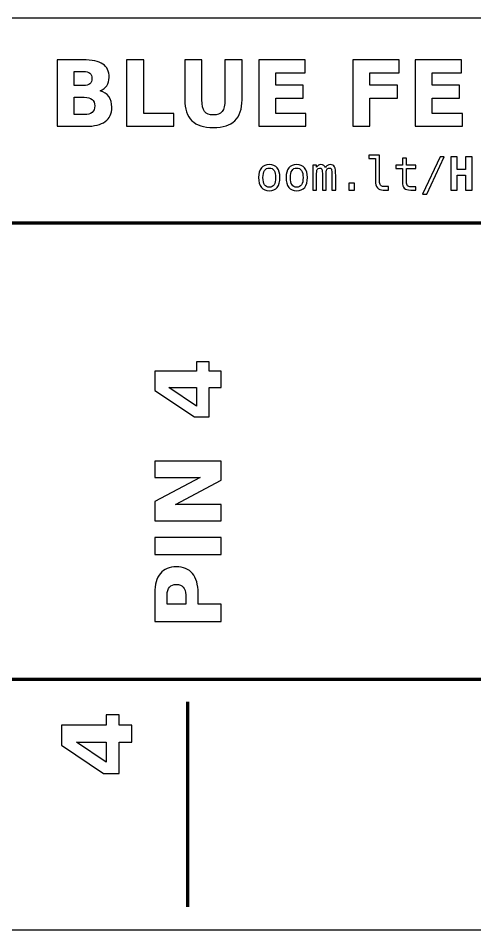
# Model space of a CAD drawing. Header units: centimetres. Extents: x -11 to -3, y -15.85 to -13.85.
# Drawn here: x -7.872 to -6.871, y -15.85 to -13.85 of the extents above; entities that cross this region are included whole.
import ezdxf

# ---------------------------------------------------------------- set-up
doc = ezdxf.new("R2010")
doc.units = ezdxf.units.CM
doc.header["$MEASUREMENT"] = 0
doc.layers.add('Layer 1', color=7, linetype='Continuous')

msp = doc.modelspace()

# ---------------------------------------------------------------- linework, layer by layer
at = {"layer": 'Layer 1', "color": 7}
msp.add_open_spline([(-11, -13.85), (-11, -13.85), (-3, -13.85), (-3, -13.85), (-3, -13.85), (-3, -13.85), (-3, -15.85), (-3, -15.85), (-3, -15.85), (-3, -15.85), (-11, -15.85), (-11, -15.85), (-11, -15.85), (-11, -15.85), (-11, -13.85), (-11, -13.85)], degree=3, knots=[0, 0, 0, 0, 0.25, 0.25, 0.25, 0.25, 0.5, 0.5, 0.5, 0.5, 0.75, 0.75, 0.75, 0.75, 1, 1, 1, 1], dxfattribs=at)
at = {"layer": 'Layer 1', "color": 250}
for points, knots in [([(-7.69244, -14.00908), (-7.68437, -14.01141), (-7.67811, -14.01574), (-7.67367, -14.02208), (-7.67367, -14.02208), (-7.66924, -14.02838), (-7.66704, -14.03614), (-7.66704, -14.04531), (-7.66704, -14.04531), (-7.66704, -14.05938), (-7.67181, -14.06984), (-7.68131, -14.07674), (-7.68131, -14.07674), (-7.69081, -14.08364), (-7.70527, -14.08711), (-7.72467, -14.08711), (-7.72467, -14.08711), (-7.72467, -14.08711), (-7.78707, -14.08711), (-7.78707, -14.08711), (-7.78707, -14.08711), (-7.78707, -14.08711), (-7.78707, -13.94131), (-7.78707, -13.94131), (-7.78707, -13.94131), (-7.78707, -13.94131), (-7.73064, -13.94131), (-7.73064, -13.94131), (-7.73064, -13.94131), (-7.71037, -13.94131), (-7.69571, -13.94438), (-7.68664, -13.95048), (-7.68664, -13.95048), (-7.67754, -13.95661), (-7.67301, -13.96641), (-7.67301, -13.97988), (-7.67301, -13.97988), (-7.67301, -13.98698), (-7.67467, -13.99301), (-7.67797, -13.99801), (-7.67797, -13.99801), (-7.68131, -14.00298), (-7.68611, -14.00668), (-7.69244, -14.00908)], [0, 0, 0, 0, 0.0909091, 0.0909091, 0.0909091, 0.0909091, 0.1818182, 0.1818182, 0.1818182, 0.1818182, 0.2727273, 0.2727273, 0.2727273, 0.2727273, 0.3636364, 0.3636364, 0.3636364, 0.3636364, 0.4545455, 0.4545455, 0.4545455, 0.4545455, 0.5454545, 0.5454545, 0.5454545, 0.5454545, 0.6363636, 0.6363636, 0.6363636, 0.6363636, 0.7272727, 0.7272727, 0.7272727, 0.7272727, 0.8181818, 0.8181818, 0.8181818, 0.8181818, 0.9090909, 0.9090909, 0.9090909, 0.9090909, 1, 1, 1, 1]), ([(-7.63464, -13.94131), (-7.63464, -13.94131), (-7.59704, -13.94131), (-7.59704, -13.94131), (-7.59704, -13.94131), (-7.59704, -13.94131), (-7.59704, -14.05868), (-7.59704, -14.05868), (-7.59704, -14.05868), (-7.59704, -14.05868), (-7.53104, -14.05868), (-7.53104, -14.05868), (-7.53104, -14.05868), (-7.53104, -14.05868), (-7.53104, -14.08711), (-7.53104, -14.08711), (-7.53104, -14.08711), (-7.53104, -14.08711), (-7.63464, -14.08711), (-7.63464, -14.08711), (-7.63464, -14.08711), (-7.63464, -14.08711), (-7.63464, -13.94131), (-7.63464, -13.94131)], [0, 0, 0, 0, 0.1666667, 0.1666667, 0.1666667, 0.1666667, 0.3333333, 0.3333333, 0.3333333, 0.3333333, 0.5, 0.5, 0.5, 0.5, 0.6666667, 0.6666667, 0.6666667, 0.6666667, 0.8333333, 0.8333333, 0.8333333, 0.8333333, 1, 1, 1, 1]), ([(-7.50721, -13.94131), (-7.50721, -13.94131), (-7.46961, -13.94131), (-7.46961, -13.94131), (-7.46961, -13.94131), (-7.46961, -13.94131), (-7.46961, -14.02871), (-7.46961, -14.02871), (-7.46961, -14.02871), (-7.46961, -14.04074), (-7.46765, -14.04938), (-7.46371, -14.05454), (-7.46371, -14.05454), (-7.45978, -14.05971), (-7.45335, -14.06231), (-7.44441, -14.06231), (-7.44441, -14.06231), (-7.43541, -14.06231), (-7.42895, -14.05971), (-7.42501, -14.05454), (-7.42501, -14.05454), (-7.42108, -14.04938), (-7.41911, -14.04074), (-7.41911, -14.02871), (-7.41911, -14.02871), (-7.41911, -14.02871), (-7.41911, -13.94131), (-7.41911, -13.94131), (-7.41911, -13.94131), (-7.41911, -13.94131), (-7.38151, -13.94131), (-7.38151, -13.94131), (-7.38151, -13.94131), (-7.38151, -13.94131), (-7.38151, -14.02871), (-7.38151, -14.02871), (-7.38151, -14.02871), (-7.38151, -14.04934), (-7.38668, -14.06471), (-7.39705, -14.07481), (-7.39705, -14.07481), (-7.40738, -14.08491), (-7.42318, -14.08994), (-7.44441, -14.08994), (-7.44441, -14.08994), (-7.46558, -14.08994), (-7.48135, -14.08491), (-7.49168, -14.07481), (-7.49168, -14.07481), (-7.50205, -14.06471), (-7.50721, -14.04934), (-7.50721, -14.02871), (-7.50721, -14.02871), (-7.50721, -14.02871), (-7.50721, -13.94131), (-7.50721, -13.94131)], [0, 0, 0, 0, 0.0714286, 0.0714286, 0.0714286, 0.0714286, 0.1428571, 0.1428571, 0.1428571, 0.1428571, 0.2142857, 0.2142857, 0.2142857, 0.2142857, 0.2857143, 0.2857143, 0.2857143, 0.2857143, 0.3571429, 0.3571429, 0.3571429, 0.3571429, 0.4285714, 0.4285714, 0.4285714, 0.4285714, 0.5, 0.5, 0.5, 0.5, 0.5714286, 0.5714286, 0.5714286, 0.5714286, 0.6428571, 0.6428571, 0.6428571, 0.6428571, 0.7142857, 0.7142857, 0.7142857, 0.7142857, 0.7857143, 0.7857143, 0.7857143, 0.7857143, 0.8571429, 0.8571429, 0.8571429, 0.8571429, 0.9285714, 0.9285714, 0.9285714, 0.9285714, 1, 1, 1, 1]), ([(-7.34481, -13.94131), (-7.34481, -13.94131), (-7.24335, -13.94131), (-7.24335, -13.94131), (-7.24335, -13.94131), (-7.24335, -13.94131), (-7.24335, -13.96974), (-7.24335, -13.96974), (-7.24335, -13.96974), (-7.24335, -13.96974), (-7.30721, -13.96974), (-7.30721, -13.96974), (-7.30721, -13.96974), (-7.30721, -13.96974), (-7.30721, -13.99688), (-7.30721, -13.99688), (-7.30721, -13.99688), (-7.30721, -13.99688), (-7.24718, -13.99688), (-7.24718, -13.99688), (-7.24718, -13.99688), (-7.24718, -13.99688), (-7.24718, -14.02531), (-7.24718, -14.02531), (-7.24718, -14.02531), (-7.24718, -14.02531), (-7.30721, -14.02531), (-7.30721, -14.02531), (-7.30721, -14.02531), (-7.30721, -14.02531), (-7.30721, -14.05868), (-7.30721, -14.05868), (-7.30721, -14.05868), (-7.30721, -14.05868), (-7.24121, -14.05868), (-7.24121, -14.05868), (-7.24121, -14.05868), (-7.24121, -14.05868), (-7.24121, -14.08711), (-7.24121, -14.08711), (-7.24121, -14.08711), (-7.24121, -14.08711), (-7.34481, -14.08711), (-7.34481, -14.08711), (-7.34481, -14.08711), (-7.34481, -14.08711), (-7.34481, -13.94131), (-7.34481, -13.94131)], [0, 0, 0, 0, 0.0833333, 0.0833333, 0.0833333, 0.0833333, 0.1666667, 0.1666667, 0.1666667, 0.1666667, 0.25, 0.25, 0.25, 0.25, 0.3333333, 0.3333333, 0.3333333, 0.3333333, 0.4166667, 0.4166667, 0.4166667, 0.4166667, 0.5, 0.5, 0.5, 0.5, 0.5833333, 0.5833333, 0.5833333, 0.5833333, 0.6666667, 0.6666667, 0.6666667, 0.6666667, 0.75, 0.75, 0.75, 0.75, 0.8333333, 0.8333333, 0.8333333, 0.8333333, 0.9166667, 0.9166667, 0.9166667, 0.9166667, 1, 1, 1, 1]), ([(-7.13855, -13.94131), (-7.13855, -13.94131), (-7.03709, -13.94131), (-7.03709, -13.94131), (-7.03709, -13.94131), (-7.03709, -13.94131), (-7.03709, -13.96974), (-7.03709, -13.96974), (-7.03709, -13.96974), (-7.03709, -13.96974), (-7.10095, -13.96974), (-7.10095, -13.96974), (-7.10095, -13.96974), (-7.10095, -13.96974), (-7.10095, -13.99688), (-7.10095, -13.99688), (-7.10095, -13.99688), (-7.10095, -13.99688), (-7.04089, -13.99688), (-7.04089, -13.99688), (-7.04089, -13.99688), (-7.04089, -13.99688), (-7.04089, -14.02531), (-7.04089, -14.02531), (-7.04089, -14.02531), (-7.04089, -14.02531), (-7.10095, -14.02531), (-7.10095, -14.02531), (-7.10095, -14.02531), (-7.10095, -14.02531), (-7.10095, -14.08711), (-7.10095, -14.08711), (-7.10095, -14.08711), (-7.10095, -14.08711), (-7.13855, -14.08711), (-7.13855, -14.08711), (-7.13855, -14.08711), (-7.13855, -14.08711), (-7.13855, -13.94131), (-7.13855, -13.94131)], [0, 0, 0, 0, 0.1, 0.1, 0.1, 0.1, 0.2, 0.2, 0.2, 0.2, 0.3, 0.3, 0.3, 0.3, 0.4, 0.4, 0.4, 0.4, 0.5, 0.5, 0.5, 0.5, 0.6, 0.6, 0.6, 0.6, 0.7, 0.7, 0.7, 0.7, 0.8, 0.8, 0.8, 0.8, 0.9, 0.9, 0.9, 0.9, 1, 1, 1, 1]), ([(-7.00192, -13.94131), (-7.00192, -13.94131), (-6.90046, -13.94131), (-6.90046, -13.94131), (-6.90046, -13.94131), (-6.90046, -13.94131), (-6.90046, -13.96974), (-6.90046, -13.96974), (-6.90046, -13.96974), (-6.90046, -13.96974), (-6.96432, -13.96974), (-6.96432, -13.96974), (-6.96432, -13.96974), (-6.96432, -13.96974), (-6.96432, -13.99688), (-6.96432, -13.99688), (-6.96432, -13.99688), (-6.96432, -13.99688), (-6.90429, -13.99688), (-6.90429, -13.99688), (-6.90429, -13.99688), (-6.90429, -13.99688), (-6.90429, -14.02531), (-6.90429, -14.02531), (-6.90429, -14.02531), (-6.90429, -14.02531), (-6.96432, -14.02531), (-6.96432, -14.02531), (-6.96432, -14.02531), (-6.96432, -14.02531), (-6.96432, -14.05868), (-6.96432, -14.05868), (-6.96432, -14.05868), (-6.96432, -14.05868), (-6.89832, -14.05868), (-6.89832, -14.05868), (-6.89832, -14.05868), (-6.89832, -14.05868), (-6.89832, -14.08711), (-6.89832, -14.08711), (-6.89832, -14.08711), (-6.89832, -14.08711), (-7.00192, -14.08711), (-7.00192, -14.08711), (-7.00192, -14.08711), (-7.00192, -14.08711), (-7.00192, -13.94131), (-7.00192, -13.94131)], [0, 0, 0, 0, 0.0833333, 0.0833333, 0.0833333, 0.0833333, 0.1666667, 0.1666667, 0.1666667, 0.1666667, 0.25, 0.25, 0.25, 0.25, 0.3333333, 0.3333333, 0.3333333, 0.3333333, 0.4166667, 0.4166667, 0.4166667, 0.4166667, 0.5, 0.5, 0.5, 0.5, 0.5833333, 0.5833333, 0.5833333, 0.5833333, 0.6666667, 0.6666667, 0.6666667, 0.6666667, 0.75, 0.75, 0.75, 0.75, 0.8333333, 0.8333333, 0.8333333, 0.8333333, 0.9166667, 0.9166667, 0.9166667, 0.9166667, 1, 1, 1, 1]), ([(-7.72867, -13.99774), (-7.72274, -13.99774), (-7.71824, -13.99644), (-7.71521, -13.99384), (-7.71521, -13.99384), (-7.71214, -13.99124), (-7.71061, -13.98741), (-7.71061, -13.98231), (-7.71061, -13.98231), (-7.71061, -13.97731), (-7.71214, -13.97351), (-7.71521, -13.97088), (-7.71521, -13.97088), (-7.71824, -13.96824), (-7.72274, -13.96691), (-7.72867, -13.96691), (-7.72867, -13.96691), (-7.72867, -13.96691), (-7.74947, -13.96691), (-7.74947, -13.96691), (-7.74947, -13.96691), (-7.74947, -13.96691), (-7.74947, -13.99774), (-7.74947, -13.99774), (-7.74947, -13.99774), (-7.74947, -13.99774), (-7.72867, -13.99774), (-7.72867, -13.99774)], [0, 0, 0, 0, 0.1428571, 0.1428571, 0.1428571, 0.1428571, 0.2857143, 0.2857143, 0.2857143, 0.2857143, 0.4285714, 0.4285714, 0.4285714, 0.4285714, 0.5714286, 0.5714286, 0.5714286, 0.5714286, 0.7142857, 0.7142857, 0.7142857, 0.7142857, 0.8571429, 0.8571429, 0.8571429, 0.8571429, 1, 1, 1, 1]), ([(-7.72741, -14.06151), (-7.71984, -14.06151), (-7.71417, -14.05991), (-7.71034, -14.05674), (-7.71034, -14.05674), (-7.70654, -14.05354), (-7.70464, -14.04871), (-7.70464, -14.04228), (-7.70464, -14.04228), (-7.70464, -14.03598), (-7.70654, -14.03124), (-7.71031, -14.02808), (-7.71031, -14.02808), (-7.71407, -14.02491), (-7.71977, -14.02334), (-7.72741, -14.02334), (-7.72741, -14.02334), (-7.72741, -14.02334), (-7.74947, -14.02334), (-7.74947, -14.02334), (-7.74947, -14.02334), (-7.74947, -14.02334), (-7.74947, -14.06151), (-7.74947, -14.06151), (-7.74947, -14.06151), (-7.74947, -14.06151), (-7.72741, -14.06151), (-7.72741, -14.06151)], [0, 0, 0, 0, 0.1428571, 0.1428571, 0.1428571, 0.1428571, 0.2857143, 0.2857143, 0.2857143, 0.2857143, 0.4285714, 0.4285714, 0.4285714, 0.4285714, 0.5714286, 0.5714286, 0.5714286, 0.5714286, 0.7142857, 0.7142857, 0.7142857, 0.7142857, 0.8571429, 0.8571429, 0.8571429, 0.8571429, 1, 1, 1, 1]), ([(-7.07981, -14.20728), (-7.07981, -14.21132), (-7.07908, -14.21435), (-7.07759, -14.2164), (-7.07759, -14.2164), (-7.07611, -14.21845), (-7.07393, -14.21948), (-7.07103, -14.21948), (-7.07103, -14.21948), (-7.07103, -14.21948), (-7.06053, -14.21948), (-7.06053, -14.21948), (-7.06053, -14.21948), (-7.06053, -14.21948), (-7.06053, -14.2271), (-7.06053, -14.2271), (-7.06053, -14.2271), (-7.06053, -14.2271), (-7.07189, -14.2271), (-7.07189, -14.2271), (-7.07189, -14.2271), (-7.07728, -14.2271), (-7.08143, -14.22537), (-7.08438, -14.22192), (-7.08438, -14.22192), (-7.08733, -14.21847), (-7.08879, -14.21358), (-7.08879, -14.20728), (-7.08879, -14.20728), (-7.08879, -14.20728), (-7.08879, -14.15762), (-7.08879, -14.15762), (-7.08879, -14.15762), (-7.08879, -14.15762), (-7.10319, -14.15762), (-7.10319, -14.15762), (-7.10319, -14.15762), (-7.10319, -14.15762), (-7.10319, -14.15058), (-7.10319, -14.15058), (-7.10319, -14.15058), (-7.10319, -14.15058), (-7.07981, -14.15058), (-7.07981, -14.15058), (-7.07981, -14.15058), (-7.07981, -14.15058), (-7.07981, -14.20728), (-7.07981, -14.20728)], [0, 0, 0, 0, 0.0833333, 0.0833333, 0.0833333, 0.0833333, 0.1666667, 0.1666667, 0.1666667, 0.1666667, 0.25, 0.25, 0.25, 0.25, 0.3333333, 0.3333333, 0.3333333, 0.3333333, 0.4166667, 0.4166667, 0.4166667, 0.4166667, 0.5, 0.5, 0.5, 0.5, 0.5833333, 0.5833333, 0.5833333, 0.5833333, 0.6666667, 0.6666667, 0.6666667, 0.6666667, 0.75, 0.75, 0.75, 0.75, 0.8333333, 0.8333333, 0.8333333, 0.8333333, 0.9166667, 0.9166667, 0.9166667, 0.9166667, 1, 1, 1, 1]), ([(-7.02083, -14.15688), (-7.02083, -14.15688), (-7.02083, -14.17242), (-7.02083, -14.17242), (-7.02083, -14.17242), (-7.02083, -14.17242), (-7.00041, -14.17242), (-7.00041, -14.17242), (-7.00041, -14.17242), (-7.00041, -14.17242), (-7.00041, -14.1794), (-7.00041, -14.1794), (-7.00041, -14.1794), (-7.00041, -14.1794), (-7.02083, -14.1794), (-7.02083, -14.1794), (-7.02083, -14.1794), (-7.02083, -14.1794), (-7.02083, -14.20908), (-7.02083, -14.20908), (-7.02083, -14.20908), (-7.02083, -14.21312), (-7.02006, -14.21593), (-7.01853, -14.21752), (-7.01853, -14.21752), (-7.01699, -14.21912), (-7.01433, -14.21992), (-7.01053, -14.21992), (-7.01053, -14.21992), (-7.01053, -14.21992), (-7.00041, -14.21992), (-7.00041, -14.21992), (-7.00041, -14.21992), (-7.00041, -14.21992), (-7.00041, -14.2271), (-7.00041, -14.2271), (-7.00041, -14.2271), (-7.00041, -14.2271), (-7.01139, -14.2271), (-7.01139, -14.2271), (-7.01139, -14.2271), (-7.01814, -14.2271), (-7.02289, -14.22575), (-7.02566, -14.22305), (-7.02566, -14.22305), (-7.02843, -14.22035), (-7.02981, -14.21568), (-7.02981, -14.20908), (-7.02981, -14.20908), (-7.02981, -14.20908), (-7.02981, -14.1794), (-7.02981, -14.1794), (-7.02981, -14.1794), (-7.02981, -14.1794), (-7.04441, -14.1794), (-7.04441, -14.1794), (-7.04441, -14.1794), (-7.04441, -14.1794), (-7.04441, -14.17242), (-7.04441, -14.17242), (-7.04441, -14.17242), (-7.04441, -14.17242), (-7.02981, -14.17242), (-7.02981, -14.17242), (-7.02981, -14.17242), (-7.02981, -14.17242), (-7.02981, -14.15688), (-7.02981, -14.15688), (-7.02981, -14.15688), (-7.02981, -14.15688), (-7.02083, -14.15688), (-7.02083, -14.15688)], [0, 0, 0, 0, 0.0555556, 0.0555556, 0.0555556, 0.0555556, 0.1111111, 0.1111111, 0.1111111, 0.1111111, 0.1666667, 0.1666667, 0.1666667, 0.1666667, 0.2222222, 0.2222222, 0.2222222, 0.2222222, 0.2777778, 0.2777778, 0.2777778, 0.2777778, 0.3333333, 0.3333333, 0.3333333, 0.3333333, 0.3888889, 0.3888889, 0.3888889, 0.3888889, 0.4444444, 0.4444444, 0.4444444, 0.4444444, 0.5, 0.5, 0.5, 0.5, 0.5555556, 0.5555556, 0.5555556, 0.5555556, 0.6111111, 0.6111111, 0.6111111, 0.6111111, 0.6666667, 0.6666667, 0.6666667, 0.6666667, 0.7222222, 0.7222222, 0.7222222, 0.7222222, 0.7777778, 0.7777778, 0.7777778, 0.7777778, 0.8333333, 0.8333333, 0.8333333, 0.8333333, 0.8888889, 0.8888889, 0.8888889, 0.8888889, 0.9444444, 0.9444444, 0.9444444, 0.9444444, 1, 1, 1, 1]), ([(-6.94719, -14.1542), (-6.94719, -14.1542), (-6.93791, -14.1542), (-6.93791, -14.1542), (-6.93791, -14.1542), (-6.93791, -14.1542), (-6.97629, -14.23638), (-6.97629, -14.23638), (-6.97629, -14.23638), (-6.97629, -14.23638), (-6.98563, -14.23638), (-6.98563, -14.23638), (-6.98563, -14.23638), (-6.98563, -14.23638), (-6.94719, -14.1542), (-6.94719, -14.1542)], [0, 0, 0, 0, 0.25, 0.25, 0.25, 0.25, 0.5, 0.5, 0.5, 0.5, 0.75, 0.75, 0.75, 0.75, 1, 1, 1, 1]), ([(-6.92373, -14.1542), (-6.92373, -14.1542), (-6.90933, -14.1542), (-6.90933, -14.1542), (-6.90933, -14.1542), (-6.90933, -14.1542), (-6.90933, -14.18198), (-6.90933, -14.18198), (-6.90933, -14.18198), (-6.90933, -14.18198), (-6.89129, -14.18198), (-6.89129, -14.18198), (-6.89129, -14.18198), (-6.89129, -14.18198), (-6.89129, -14.1542), (-6.89129, -14.1542), (-6.89129, -14.1542), (-6.89129, -14.1542), (-6.87689, -14.1542), (-6.87689, -14.1542), (-6.87689, -14.1542), (-6.87689, -14.1542), (-6.87689, -14.2271), (-6.87689, -14.2271), (-6.87689, -14.2271), (-6.87689, -14.2271), (-6.89129, -14.2271), (-6.89129, -14.2271), (-6.89129, -14.2271), (-6.89129, -14.2271), (-6.89129, -14.19468), (-6.89129, -14.19468), (-6.89129, -14.19468), (-6.89129, -14.19468), (-6.90933, -14.19468), (-6.90933, -14.19468), (-6.90933, -14.19468), (-6.90933, -14.19468), (-6.90933, -14.2271), (-6.90933, -14.2271), (-6.90933, -14.2271), (-6.90933, -14.2271), (-6.92373, -14.2271), (-6.92373, -14.2271), (-6.92373, -14.2271), (-6.92373, -14.2271), (-6.92373, -14.1542), (-6.92373, -14.1542)], [0, 0, 0, 0, 0.0833333, 0.0833333, 0.0833333, 0.0833333, 0.1666667, 0.1666667, 0.1666667, 0.1666667, 0.25, 0.25, 0.25, 0.25, 0.3333333, 0.3333333, 0.3333333, 0.3333333, 0.4166667, 0.4166667, 0.4166667, 0.4166667, 0.5, 0.5, 0.5, 0.5, 0.5833333, 0.5833333, 0.5833333, 0.5833333, 0.6666667, 0.6666667, 0.6666667, 0.6666667, 0.75, 0.75, 0.75, 0.75, 0.8333333, 0.8333333, 0.8333333, 0.8333333, 0.9166667, 0.9166667, 0.9166667, 0.9166667, 1, 1, 1, 1]), ([(-7.32173, -14.1711), (-7.31414, -14.1711), (-7.30834, -14.17355), (-7.30433, -14.17847), (-7.30433, -14.17847), (-7.30031, -14.18338), (-7.29829, -14.1905), (-7.29829, -14.1998), (-7.29829, -14.1998), (-7.29829, -14.20915), (-7.30029, -14.21627), (-7.30429, -14.22117), (-7.30429, -14.22117), (-7.30831, -14.22607), (-7.31411, -14.22852), (-7.32173, -14.22852), (-7.32173, -14.22852), (-7.32933, -14.22852), (-7.33511, -14.22607), (-7.33913, -14.22117), (-7.33913, -14.22117), (-7.34313, -14.21627), (-7.34513, -14.20915), (-7.34513, -14.1998), (-7.34513, -14.1998), (-7.34513, -14.1905), (-7.34313, -14.18338), (-7.33913, -14.17847), (-7.33913, -14.17847), (-7.33511, -14.17355), (-7.32933, -14.1711), (-7.32173, -14.1711)], [0, 0, 0, 0, 0.125, 0.125, 0.125, 0.125, 0.25, 0.25, 0.25, 0.25, 0.375, 0.375, 0.375, 0.375, 0.5, 0.5, 0.5, 0.5, 0.625, 0.625, 0.625, 0.625, 0.75, 0.75, 0.75, 0.75, 0.875, 0.875, 0.875, 0.875, 1, 1, 1, 1]), ([(-7.32173, -14.17872), (-7.32629, -14.17872), (-7.32974, -14.18048), (-7.33209, -14.18403), (-7.33209, -14.18403), (-7.33444, -14.18758), (-7.33561, -14.19285), (-7.33561, -14.1998), (-7.33561, -14.1998), (-7.33561, -14.20673), (-7.33444, -14.21198), (-7.33209, -14.21555), (-7.33209, -14.21555), (-7.32974, -14.21912), (-7.32629, -14.2209), (-7.32173, -14.2209), (-7.32173, -14.2209), (-7.31714, -14.2209), (-7.31368, -14.21912), (-7.31133, -14.21555), (-7.31133, -14.21555), (-7.30898, -14.21198), (-7.30781, -14.20673), (-7.30781, -14.1998), (-7.30781, -14.1998), (-7.30781, -14.19285), (-7.30898, -14.18758), (-7.31133, -14.18403), (-7.31133, -14.18403), (-7.31368, -14.18048), (-7.31714, -14.17872), (-7.32173, -14.17872)], [0, 0, 0, 0, 0.125, 0.125, 0.125, 0.125, 0.25, 0.25, 0.25, 0.25, 0.375, 0.375, 0.375, 0.375, 0.5, 0.5, 0.5, 0.5, 0.625, 0.625, 0.625, 0.625, 0.75, 0.75, 0.75, 0.75, 0.875, 0.875, 0.875, 0.875, 1, 1, 1, 1]), ([(-7.26153, -14.1711), (-7.25394, -14.1711), (-7.24814, -14.17355), (-7.24413, -14.17847), (-7.24413, -14.17847), (-7.24011, -14.18338), (-7.23809, -14.1905), (-7.23809, -14.1998), (-7.23809, -14.1998), (-7.23809, -14.20915), (-7.24009, -14.21627), (-7.24409, -14.22117), (-7.24409, -14.22117), (-7.24811, -14.22607), (-7.25391, -14.22852), (-7.26153, -14.22852), (-7.26153, -14.22852), (-7.26913, -14.22852), (-7.27491, -14.22607), (-7.27893, -14.22117), (-7.27893, -14.22117), (-7.28293, -14.21627), (-7.28493, -14.20915), (-7.28493, -14.1998), (-7.28493, -14.1998), (-7.28493, -14.1905), (-7.28293, -14.18338), (-7.27893, -14.17847), (-7.27893, -14.17847), (-7.27491, -14.17355), (-7.26913, -14.1711), (-7.26153, -14.1711)], [0, 0, 0, 0, 0.125, 0.125, 0.125, 0.125, 0.25, 0.25, 0.25, 0.25, 0.375, 0.375, 0.375, 0.375, 0.5, 0.5, 0.5, 0.5, 0.625, 0.625, 0.625, 0.625, 0.75, 0.75, 0.75, 0.75, 0.875, 0.875, 0.875, 0.875, 1, 1, 1, 1]), ([(-7.26153, -14.17872), (-7.26609, -14.17872), (-7.26954, -14.18048), (-7.27189, -14.18403), (-7.27189, -14.18403), (-7.27424, -14.18758), (-7.27541, -14.19285), (-7.27541, -14.1998), (-7.27541, -14.1998), (-7.27541, -14.20673), (-7.27424, -14.21198), (-7.27189, -14.21555), (-7.27189, -14.21555), (-7.26954, -14.21912), (-7.26609, -14.2209), (-7.26153, -14.2209), (-7.26153, -14.2209), (-7.25694, -14.2209), (-7.25348, -14.21912), (-7.25113, -14.21555), (-7.25113, -14.21555), (-7.24878, -14.21198), (-7.24761, -14.20673), (-7.24761, -14.1998), (-7.24761, -14.1998), (-7.24761, -14.19285), (-7.24878, -14.18758), (-7.25113, -14.18403), (-7.25113, -14.18403), (-7.25348, -14.18048), (-7.25694, -14.17872), (-7.26153, -14.17872)], [0, 0, 0, 0, 0.125, 0.125, 0.125, 0.125, 0.25, 0.25, 0.25, 0.25, 0.375, 0.375, 0.375, 0.375, 0.5, 0.5, 0.5, 0.5, 0.625, 0.625, 0.625, 0.625, 0.75, 0.75, 0.75, 0.75, 0.875, 0.875, 0.875, 0.875, 1, 1, 1, 1]), ([(-7.19841, -14.17798), (-7.19731, -14.17563), (-7.19589, -14.1739), (-7.19418, -14.17278), (-7.19418, -14.17278), (-7.19248, -14.17167), (-7.19041, -14.1711), (-7.18801, -14.1711), (-7.18801, -14.1711), (-7.18361, -14.1711), (-7.18051, -14.1728), (-7.17871, -14.1762), (-7.17871, -14.1762), (-7.17689, -14.1796), (-7.17599, -14.186), (-7.17599, -14.19542), (-7.17599, -14.19542), (-7.17599, -14.19542), (-7.17599, -14.2271), (-7.17599, -14.2271), (-7.17599, -14.2271), (-7.17599, -14.2271), (-7.18419, -14.2271), (-7.18419, -14.2271), (-7.18419, -14.2271), (-7.18419, -14.2271), (-7.18419, -14.1958), (-7.18419, -14.1958), (-7.18419, -14.1958), (-7.18419, -14.18808), (-7.18463, -14.1833), (-7.18549, -14.18142), (-7.18549, -14.18142), (-7.18634, -14.17955), (-7.18793, -14.17862), (-7.19021, -14.17862), (-7.19021, -14.17862), (-7.19281, -14.17862), (-7.19459, -14.17962), (-7.19556, -14.18162), (-7.19556, -14.18162), (-7.19651, -14.18362), (-7.19699, -14.18835), (-7.19699, -14.1958), (-7.19699, -14.1958), (-7.19699, -14.1958), (-7.19699, -14.2271), (-7.19699, -14.2271), (-7.19699, -14.2271), (-7.19699, -14.2271), (-7.20519, -14.2271), (-7.20519, -14.2271), (-7.20519, -14.2271), (-7.20519, -14.2271), (-7.20519, -14.1958), (-7.20519, -14.1958), (-7.20519, -14.1958), (-7.20519, -14.18798), (-7.20566, -14.18317), (-7.20659, -14.18135), (-7.20659, -14.18135), (-7.20751, -14.17953), (-7.20918, -14.17862), (-7.21159, -14.17862), (-7.21159, -14.17862), (-7.21398, -14.17862), (-7.21563, -14.17962), (-7.21654, -14.18162), (-7.21654, -14.18162), (-7.21748, -14.18362), (-7.21794, -14.18835), (-7.21794, -14.1958), (-7.21794, -14.1958), (-7.21794, -14.1958), (-7.21794, -14.2271), (-7.21794, -14.2271), (-7.21794, -14.2271), (-7.21794, -14.2271), (-7.22609, -14.2271), (-7.22609, -14.2271), (-7.22609, -14.2271), (-7.22609, -14.2271), (-7.22609, -14.17242), (-7.22609, -14.17242), (-7.22609, -14.17242), (-7.22609, -14.17242), (-7.21794, -14.17242), (-7.21794, -14.17242), (-7.21794, -14.17242), (-7.21794, -14.17242), (-7.21794, -14.1771), (-7.21794, -14.1771), (-7.21794, -14.1771), (-7.21688, -14.17515), (-7.21553, -14.17367), (-7.21391, -14.17263), (-7.21391, -14.17263), (-7.21231, -14.17162), (-7.21048, -14.1711), (-7.20843, -14.1711), (-7.20843, -14.1711), (-7.20594, -14.1711), (-7.20389, -14.17167), (-7.20224, -14.1728), (-7.20224, -14.1728), (-7.20059, -14.17395), (-7.19933, -14.17567), (-7.19841, -14.17798)], [0, 0, 0, 0, 0.037037, 0.037037, 0.037037, 0.037037, 0.0740741, 0.0740741, 0.0740741, 0.0740741, 0.1111111, 0.1111111, 0.1111111, 0.1111111, 0.1481481, 0.1481481, 0.1481481, 0.1481481, 0.1851852, 0.1851852, 0.1851852, 0.1851852, 0.2222222, 0.2222222, 0.2222222, 0.2222222, 0.2592593, 0.2592593, 0.2592593, 0.2592593, 0.2962963, 0.2962963, 0.2962963, 0.2962963, 0.3333333, 0.3333333, 0.3333333, 0.3333333, 0.3703704, 0.3703704, 0.3703704, 0.3703704, 0.4074074, 0.4074074, 0.4074074, 0.4074074, 0.4444444, 0.4444444, 0.4444444, 0.4444444, 0.4814815, 0.4814815, 0.4814815, 0.4814815, 0.5185185, 0.5185185, 0.5185185, 0.5185185, 0.5555556, 0.5555556, 0.5555556, 0.5555556, 0.5925926, 0.5925926, 0.5925926, 0.5925926, 0.6296296, 0.6296296, 0.6296296, 0.6296296, 0.6666667, 0.6666667, 0.6666667, 0.6666667, 0.7037037, 0.7037037, 0.7037037, 0.7037037, 0.7407407, 0.7407407, 0.7407407, 0.7407407, 0.7777778, 0.7777778, 0.7777778, 0.7777778, 0.8148148, 0.8148148, 0.8148148, 0.8148148, 0.8518519, 0.8518519, 0.8518519, 0.8518519, 0.8888889, 0.8888889, 0.8888889, 0.8888889, 0.9259259, 0.9259259, 0.9259259, 0.9259259, 0.962963, 0.962963, 0.962963, 0.962963, 1, 1, 1, 1]), ([(-7.14733, -14.2122), (-7.14733, -14.2122), (-7.13503, -14.2122), (-7.13503, -14.2122), (-7.13503, -14.2122), (-7.13503, -14.2122), (-7.13503, -14.2271), (-7.13503, -14.2271), (-7.13503, -14.2271), (-7.13503, -14.2271), (-7.14733, -14.2271), (-7.14733, -14.2271), (-7.14733, -14.2271), (-7.14733, -14.2271), (-7.14733, -14.2122), (-7.14733, -14.2122)], [0, 0, 0, 0, 0.25, 0.25, 0.25, 0.25, 0.5, 0.5, 0.5, 0.5, 0.75, 0.75, 0.75, 0.75, 1, 1, 1, 1]), ([(-7.573, -14.66648), (-7.573, -14.66648), (-7.573, -14.62468), (-7.573, -14.62468), (-7.573, -14.62468), (-7.573, -14.62468), (-7.481, -14.62468), (-7.481, -14.62468), (-7.481, -14.62468), (-7.481, -14.62468), (-7.481, -14.60388), (-7.481, -14.60388), (-7.481, -14.60388), (-7.481, -14.60388), (-7.45377, -14.60388), (-7.45377, -14.60388), (-7.45377, -14.60388), (-7.45377, -14.60388), (-7.45377, -14.62468), (-7.45377, -14.62468), (-7.45377, -14.62468), (-7.45377, -14.62468), (-7.4272, -14.62468), (-7.4272, -14.62468), (-7.4272, -14.62468), (-7.4272, -14.62468), (-7.4272, -14.66021), (-7.4272, -14.66021), (-7.4272, -14.66021), (-7.4272, -14.66021), (-7.45377, -14.66021), (-7.45377, -14.66021), (-7.45377, -14.66021), (-7.45377, -14.66021), (-7.45377, -14.72488), (-7.45377, -14.72488), (-7.45377, -14.72488), (-7.45377, -14.72488), (-7.486, -14.72488), (-7.486, -14.72488), (-7.486, -14.72488), (-7.486, -14.72488), (-7.573, -14.66648), (-7.573, -14.66648)], [0, 0, 0, 0, 0.0909091, 0.0909091, 0.0909091, 0.0909091, 0.1818182, 0.1818182, 0.1818182, 0.1818182, 0.2727273, 0.2727273, 0.2727273, 0.2727273, 0.3636364, 0.3636364, 0.3636364, 0.3636364, 0.4545455, 0.4545455, 0.4545455, 0.4545455, 0.5454545, 0.5454545, 0.5454545, 0.5454545, 0.6363636, 0.6363636, 0.6363636, 0.6363636, 0.7272727, 0.7272727, 0.7272727, 0.7272727, 0.8181818, 0.8181818, 0.8181818, 0.8181818, 0.9090909, 0.9090909, 0.9090909, 0.9090909, 1, 1, 1, 1]), ([(-7.54203, -14.66021), (-7.54203, -14.66021), (-7.481, -14.70145), (-7.481, -14.70145), (-7.481, -14.70145), (-7.481, -14.70145), (-7.481, -14.66021), (-7.481, -14.66021), (-7.481, -14.66021), (-7.481, -14.66021), (-7.54203, -14.66021), (-7.54203, -14.66021)], [0, 0, 0, 0, 0.3333333, 0.3333333, 0.3333333, 0.3333333, 0.6666667, 0.6666667, 0.6666667, 0.6666667, 1, 1, 1, 1]), ([(-7.573, -14.95251), (-7.573, -14.95251), (-7.573, -14.91051), (-7.573, -14.91051), (-7.573, -14.91051), (-7.573, -14.91051), (-7.473, -14.85748), (-7.473, -14.85748), (-7.473, -14.85748), (-7.473, -14.85748), (-7.573, -14.85748), (-7.573, -14.85748), (-7.573, -14.85748), (-7.573, -14.85748), (-7.573, -14.82185), (-7.573, -14.82185), (-7.573, -14.82185), (-7.573, -14.82185), (-7.4272, -14.82185), (-7.4272, -14.82185), (-7.4272, -14.82185), (-7.4272, -14.82185), (-7.4272, -14.86385), (-7.4272, -14.86385), (-7.4272, -14.86385), (-7.4272, -14.86385), (-7.5272, -14.91688), (-7.5272, -14.91688), (-7.5272, -14.91688), (-7.5272, -14.91688), (-7.4272, -14.91688), (-7.4272, -14.91688), (-7.4272, -14.91688), (-7.4272, -14.91688), (-7.4272, -14.95251), (-7.4272, -14.95251), (-7.4272, -14.95251), (-7.4272, -14.95251), (-7.573, -14.95251), (-7.573, -14.95251)], [0, 0, 0, 0, 0.1, 0.1, 0.1, 0.1, 0.2, 0.2, 0.2, 0.2, 0.3, 0.3, 0.3, 0.3, 0.4, 0.4, 0.4, 0.4, 0.5, 0.5, 0.5, 0.5, 0.6, 0.6, 0.6, 0.6, 0.7, 0.7, 0.7, 0.7, 0.8, 0.8, 0.8, 0.8, 0.9, 0.9, 0.9, 0.9, 1, 1, 1, 1]), ([(-7.573, -15.02691), (-7.573, -15.02691), (-7.573, -14.98931), (-7.573, -14.98931), (-7.573, -14.98931), (-7.573, -14.98931), (-7.4272, -14.98931), (-7.4272, -14.98931), (-7.4272, -14.98931), (-7.4272, -14.98931), (-7.4272, -15.02691), (-7.4272, -15.02691), (-7.4272, -15.02691), (-7.4272, -15.02691), (-7.573, -15.02691), (-7.573, -15.02691)], [0, 0, 0, 0, 0.25, 0.25, 0.25, 0.25, 0.5, 0.5, 0.5, 0.5, 0.75, 0.75, 0.75, 0.75, 1, 1, 1, 1]), ([(-7.573, -15.17348), (-7.573, -15.17348), (-7.573, -15.11108), (-7.573, -15.11108), (-7.573, -15.11108), (-7.573, -15.09252), (-7.56887, -15.07828), (-7.56063, -15.06835), (-7.56063, -15.06835), (-7.5524, -15.05842), (-7.54067, -15.05345), (-7.52543, -15.05345), (-7.52543, -15.05345), (-7.51017, -15.05345), (-7.4984, -15.05842), (-7.49017, -15.06835), (-7.49017, -15.06835), (-7.48193, -15.07828), (-7.4778, -15.09252), (-7.4778, -15.11108), (-7.4778, -15.11108), (-7.4778, -15.11108), (-7.4778, -15.13588), (-7.4778, -15.13588), (-7.4778, -15.13588), (-7.4778, -15.13588), (-7.4272, -15.13588), (-7.4272, -15.13588), (-7.4272, -15.13588), (-7.4272, -15.13588), (-7.4272, -15.17348), (-7.4272, -15.17348), (-7.4272, -15.17348), (-7.4272, -15.17348), (-7.573, -15.17348), (-7.573, -15.17348)], [0, 0, 0, 0, 0.1111111, 0.1111111, 0.1111111, 0.1111111, 0.2222222, 0.2222222, 0.2222222, 0.2222222, 0.3333333, 0.3333333, 0.3333333, 0.3333333, 0.4444444, 0.4444444, 0.4444444, 0.4444444, 0.5555556, 0.5555556, 0.5555556, 0.5555556, 0.6666667, 0.6666667, 0.6666667, 0.6666667, 0.7777778, 0.7777778, 0.7777778, 0.7777778, 0.8888889, 0.8888889, 0.8888889, 0.8888889, 1, 1, 1, 1]), ([(-7.54577, -15.13588), (-7.54577, -15.13588), (-7.50503, -15.13588), (-7.50503, -15.13588), (-7.50503, -15.13588), (-7.50503, -15.13588), (-7.50503, -15.11508), (-7.50503, -15.11508), (-7.50503, -15.11508), (-7.50503, -15.10778), (-7.5068, -15.10215), (-7.51037, -15.09818), (-7.51037, -15.09818), (-7.5139, -15.09422), (-7.51893, -15.09222), (-7.52543, -15.09222), (-7.52543, -15.09222), (-7.53197, -15.09222), (-7.53697, -15.09422), (-7.5405, -15.09818), (-7.5405, -15.09818), (-7.544, -15.10215), (-7.54577, -15.10778), (-7.54577, -15.11508), (-7.54577, -15.11508), (-7.54577, -15.11508), (-7.54577, -15.13588), (-7.54577, -15.13588)], [0, 0, 0, 0, 0.1428571, 0.1428571, 0.1428571, 0.1428571, 0.2857143, 0.2857143, 0.2857143, 0.2857143, 0.4285714, 0.4285714, 0.4285714, 0.4285714, 0.5714286, 0.5714286, 0.5714286, 0.5714286, 0.7142857, 0.7142857, 0.7142857, 0.7142857, 0.8571429, 0.8571429, 0.8571429, 0.8571429, 1, 1, 1, 1]), ([(-7.77717, -15.44502), (-7.77717, -15.44502), (-7.77717, -15.40078), (-7.77717, -15.40078), (-7.77717, -15.40078), (-7.77717, -15.40078), (-7.6798, -15.40078), (-7.6798, -15.40078), (-7.6798, -15.40078), (-7.6798, -15.40078), (-7.6798, -15.37876), (-7.6798, -15.37876), (-7.6798, -15.37876), (-7.6798, -15.37876), (-7.65098, -15.37876), (-7.65098, -15.37876), (-7.65098, -15.37876), (-7.65098, -15.37876), (-7.65098, -15.40078), (-7.65098, -15.40078), (-7.65098, -15.40078), (-7.65098, -15.40078), (-7.62286, -15.40078), (-7.62286, -15.40078), (-7.62286, -15.40078), (-7.62286, -15.40078), (-7.62286, -15.43838), (-7.62286, -15.43838), (-7.62286, -15.43838), (-7.62286, -15.43838), (-7.65098, -15.43838), (-7.65098, -15.43838), (-7.65098, -15.43838), (-7.65098, -15.43838), (-7.65098, -15.50682), (-7.65098, -15.50682), (-7.65098, -15.50682), (-7.65098, -15.50682), (-7.68509, -15.50682), (-7.68509, -15.50682), (-7.68509, -15.50682), (-7.68509, -15.50682), (-7.77717, -15.44502), (-7.77717, -15.44502)], [0, 0, 0, 0, 0.0909091, 0.0909091, 0.0909091, 0.0909091, 0.1818182, 0.1818182, 0.1818182, 0.1818182, 0.2727273, 0.2727273, 0.2727273, 0.2727273, 0.3636364, 0.3636364, 0.3636364, 0.3636364, 0.4545455, 0.4545455, 0.4545455, 0.4545455, 0.5454545, 0.5454545, 0.5454545, 0.5454545, 0.6363636, 0.6363636, 0.6363636, 0.6363636, 0.7272727, 0.7272727, 0.7272727, 0.7272727, 0.8181818, 0.8181818, 0.8181818, 0.8181818, 0.9090909, 0.9090909, 0.9090909, 0.9090909, 1, 1, 1, 1]), ([(-7.74439, -15.43838), (-7.74439, -15.43838), (-7.6798, -15.48202), (-7.6798, -15.48202), (-7.6798, -15.48202), (-7.6798, -15.48202), (-7.6798, -15.43838), (-7.6798, -15.43838), (-7.6798, -15.43838), (-7.6798, -15.43838), (-7.74439, -15.43838), (-7.74439, -15.43838)], [0, 0, 0, 0, 0.3333333, 0.3333333, 0.3333333, 0.3333333, 0.6666667, 0.6666667, 0.6666667, 0.6666667, 1, 1, 1, 1])]:
    msp.add_open_spline(points, degree=3, knots=knots, dxfattribs=at)
at = {"layer": 'Layer 1', "color": 250, "lineweight": 100}
msp.add_open_spline([(-10.76251, -15.3), (-10.76251, -15.3), (-10.76251, -14.3), (-10.76251, -14.3), (-10.76251, -14.3), (-10.76251, -14.3), (-3.16251, -14.3), (-3.16251, -14.3), (-3.16251, -14.3), (-3.16251, -14.3), (-3.16251, -15.3), (-3.16251, -15.3), (-3.16251, -15.3), (-3.16251, -15.3), (-10.76251, -15.3), (-10.76251, -15.3)], degree=3, knots=[0, 0, 0, 0, 0.25, 0.25, 0.25, 0.25, 0.5, 0.5, 0.5, 0.5, 0.75, 0.75, 0.75, 0.75, 1, 1, 1, 1], dxfattribs=at)
at = {"layer": 'Layer 1', "color": 250, "lineweight": 106}
msp.add_open_spline([(-7.5, -15.8), (-7.5, -15.8), (-7.50002, -15.35001), (-7.50002, -15.35001)], degree=3, dxfattribs=at)

doc.saveas('drawing.dxf')
